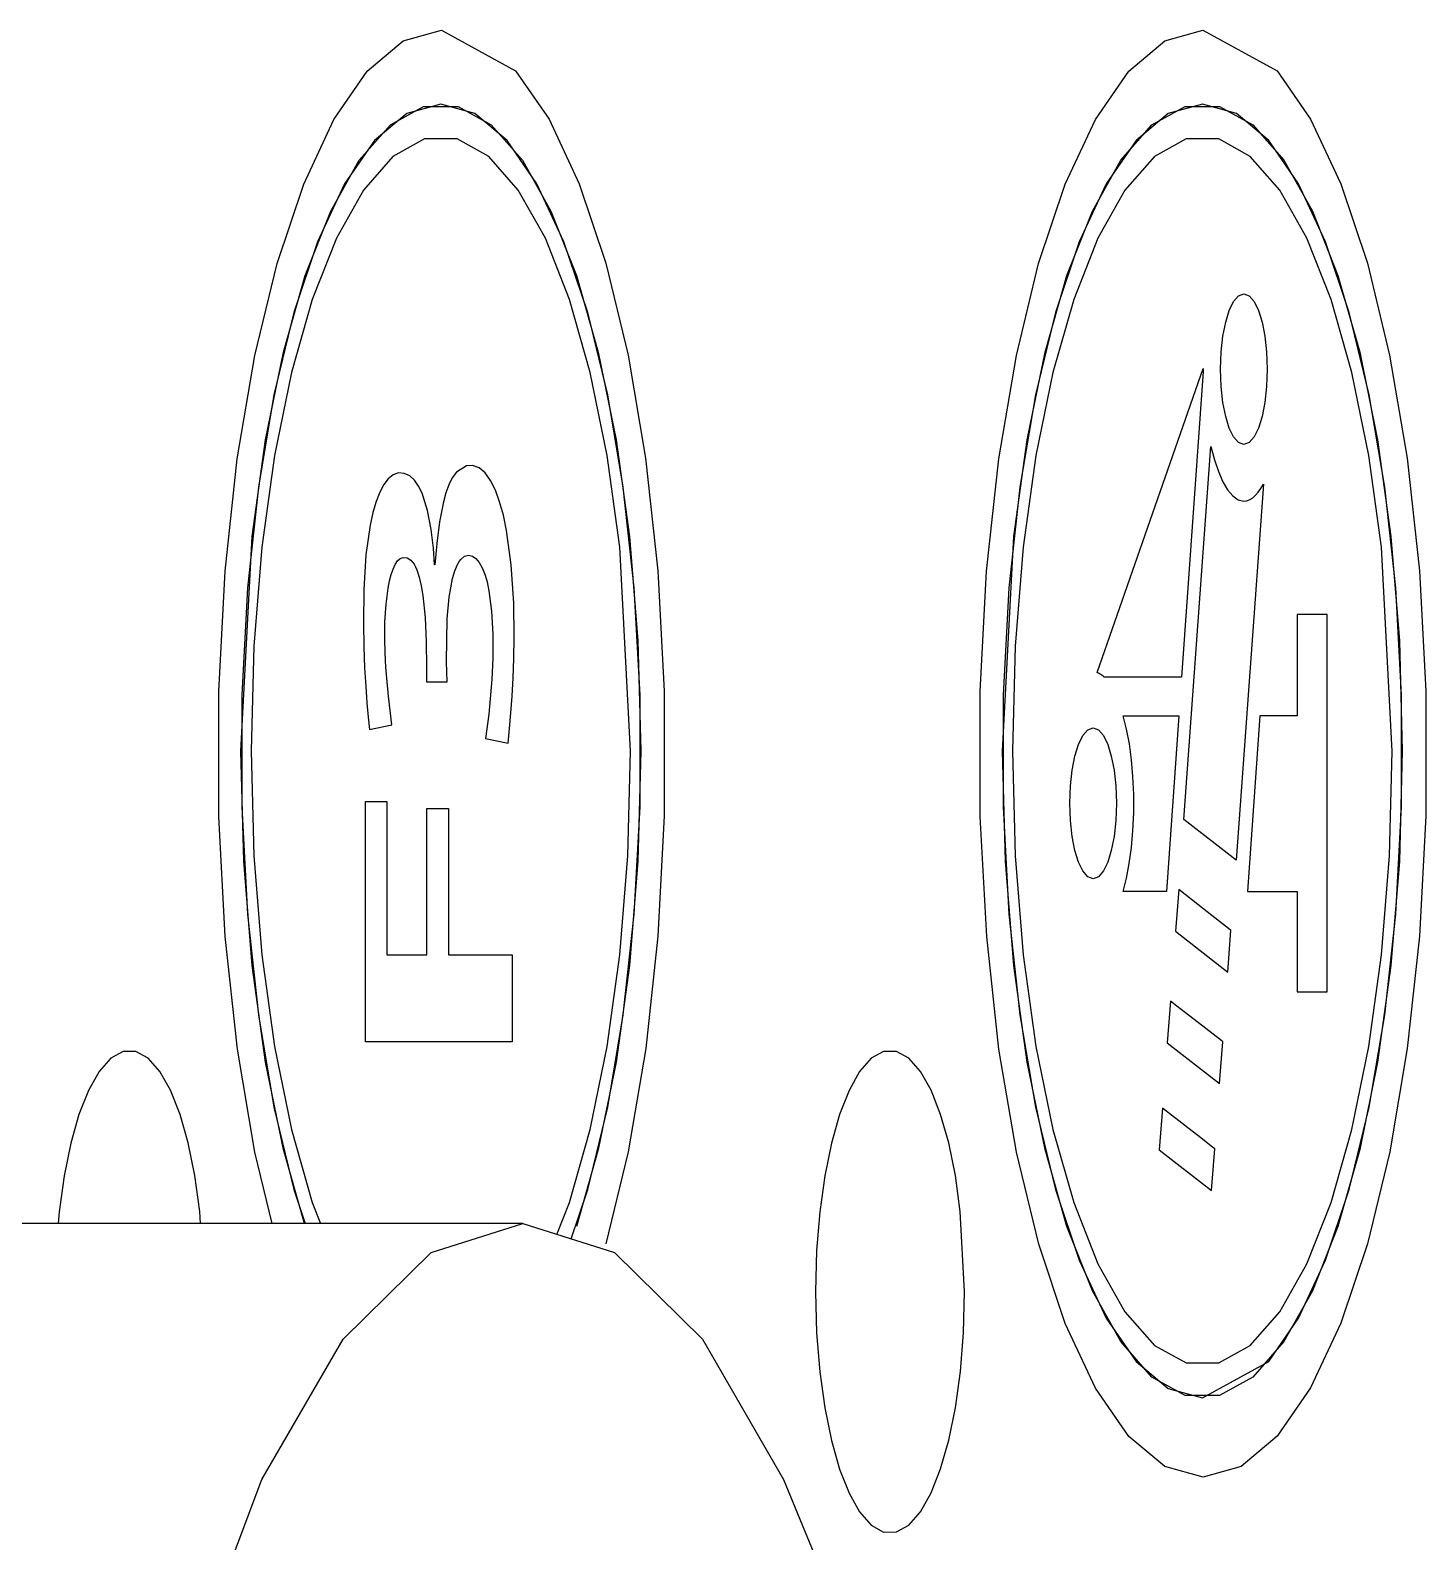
# Model space of a CAD drawing. Header units: millimetres. Extents: x 1084702 to 1166801, y 36632 to 124519.
# Drawn here: x 1098077.57 to 1098092.04, y 59166.46 to 59182.13 of the extents above; entities that cross this region are included whole.
import ezdxf

# ---------------------------------------------------------------- set-up
doc = ezdxf.new("R2010")
doc.units = ezdxf.units.MM
doc.header["$LTSCALE"] = 250
doc.linetypes.add('CENTER', pattern=[3, 2.5, -0.25, 0, -0.25])
doc.layers.get('0').update_dxf_attribs({"color": 255})

# ---------------------------------------------------------------- blocks, each defined once
blk = doc.blocks.new('PK65002M m platform_top')
at = {"linetype": 'Continuous'}
for p, q in [((-9936.073, 2205.126), (-9936.202, 2205.055)), ((-9935.94, 2205.127), (-9936.073, 2205.126)), ((-9935.812, 2205.056), (-9935.94, 2205.127)), ((-9936.202, 2205.055), (-9936.322, 2204.918)), ((-9935.691, 2204.919), (-9935.812, 2205.056)), ((-9936.322, 2204.918), (-9936.432, 2204.722)), ((-9935.581, 2204.723), (-9935.691, 2204.919)), ((-9936.432, 2204.722), (-9936.53, 2204.473)), ((-9935.483, 2204.474), (-9935.581, 2204.723)), ((-9939.647, 2204.448), (-9939.252, 2204.557)), ((-9939.252, 2204.557), (-9938.857, 2204.449)), ((-9940.021, 2204.134), (-9939.647, 2204.448)), ((-9938.857, 2204.449), (-9938.483, 2204.136)), ((-9936.53, 2204.473), (-9936.615, 2204.176)), ((-9935.398, 2204.177), (-9935.483, 2204.474)), ((-9936.615, 2204.176), (-9936.684, 2203.838)), ((-9935.329, 2203.839), (-9935.398, 2204.177)), ((-9940.367, 2203.632), (-9940.021, 2204.134)), ((-9938.483, 2204.136), (-9938.137, 2203.635)), ((-9939.245, 2203.735), (-9939.932, 2203.358)), ((-9939.768, 2203.52), (-9939.423, 2203.711)), ((-9939.423, 2203.711), (-9939.066, 2203.711)), ((-9938.891, 2203.638), (-9939.245, 2203.735)), ((-9939.066, 2203.711), (-9938.722, 2203.52)), ((-9936.684, 2203.838), (-9936.736, 2203.464)), ((-9935.277, 2203.465), (-9935.329, 2203.839)), ((-9940.681, 2202.962), (-9940.367, 2203.632)), ((-9938.557, 2203.358), (-9938.891, 2203.638)), ((-9938.137, 2203.635), (-9937.823, 2202.965)), ((-9940.09, 2203.153), (-9939.768, 2203.52)), ((-9938.722, 2203.52), (-9938.399, 2203.153)), ((-9936.736, 2203.464), (-9936.768, 2203.061)), ((-9935.245, 2203.062), (-9935.277, 2203.465)), ((-9939.932, 2203.358), (-9940.242, 2202.91)), ((-9939.414, 2203.374), (-9939.741, 2203.193)), ((-9939.075, 2203.374), (-9939.414, 2203.374)), ((-9938.748, 2203.193), (-9939.075, 2203.374)), ((-9938.248, 2202.91), (-9938.557, 2203.358)), ((-9940.386, 2202.628), (-9940.09, 2203.153)), ((-9939.741, 2203.193), (-9940.048, 2202.845)), ((-9938.442, 2202.845), (-9938.748, 2203.193)), ((-9938.399, 2203.153), (-9938.104, 2202.628)), ((-9940.956, 2202.14), (-9940.681, 2202.962)), ((-9937.823, 2202.965), (-9937.548, 2202.144)), ((-9936.768, 2203.061), (-9936.779, 2202.635)), ((-9935.234, 2202.636), (-9935.245, 2203.062)), ((-9940.242, 2202.91), (-9940.522, 2202.31)), ((-9940.048, 2202.845), (-9940.328, 2202.346)), ((-9938.161, 2202.346), (-9938.442, 2202.845)), ((-9937.968, 2202.31), (-9938.248, 2202.91)), ((-9940.649, 2201.959), (-9940.386, 2202.628)), ((-9938.104, 2202.628), (-9937.84, 2201.959)), ((-9936.779, 2202.635), (-9936.735, 2201.805)), ((-9935.245, 2202.21), (-9935.234, 2202.636)), ((-9940.522, 2202.31), (-9940.768, 2201.576)), ((-9940.328, 2202.346), (-9940.579, 2201.711)), ((-9937.911, 2201.711), (-9938.161, 2202.346)), ((-9937.722, 2201.576), (-9937.968, 2202.31)), ((-9941.187, 2201.186), (-9940.956, 2202.14)), ((-9937.548, 2202.144), (-9937.317, 2201.19)), ((-9935.277, 2201.807), (-9935.245, 2202.21)), ((-9933.291, 2201.186), (-9933.06, 2202.14)), ((-9932.701, 2202.089), (-9932.872, 2201.576)), ((-9932.553, 2202.042), (-9932.683, 2201.711)), ((-9940.876, 2201.163), (-9940.649, 2201.959)), ((-9937.84, 2201.959), (-9937.613, 2201.163)), ((-9932.981, 2201.163), (-9932.754, 2201.959)), ((-9932.198, 2201.928), (-9917.932, 2201.928)), ((-9930.015, 2201.711), (-9930.101, 2201.928)), ((-9929.826, 2201.576), (-9929.944, 2201.928)), ((-9929.936, 2201.928), (-9929.717, 2201.163)), ((-9929.601, 2201.928), (-9929.422, 2201.19)), ((-9928.856, 2201.928), (-9928.85, 2201.805)), ((-9927.392, 2201.807), (-9927.382, 2201.928)), ((-9940.579, 2201.711), (-9940.794, 2200.955)), ((-9937.695, 2200.955), (-9937.911, 2201.711)), ((-9936.735, 2201.805), (-9936.684, 2201.432)), ((-9935.329, 2201.433), (-9935.277, 2201.807)), ((-9932.683, 2201.711), (-9932.899, 2200.955)), ((-9929.8, 2200.955), (-9930.015, 2201.711)), ((-9928.85, 2201.805), (-9928.798, 2201.432)), ((-9927.443, 2201.433), (-9927.392, 2201.807)), ((-9940.768, 2201.576), (-9940.974, 2200.722)), ((-9939.34, 2201.588), (-9939.373, 2201.155)), ((-9938.798, 2201.166), (-9939.34, 2201.588)), ((-9937.515, 2200.722), (-9937.722, 2201.576)), ((-9932.872, 2201.576), (-9933.079, 2200.722)), ((-9929.619, 2200.722), (-9929.826, 2201.576)), ((-9936.684, 2201.432), (-9936.615, 2201.094)), ((-9935.398, 2201.095), (-9935.329, 2201.433)), ((-9928.798, 2201.432), (-9928.729, 2201.094)), ((-9927.513, 2201.095), (-9927.443, 2201.433)), ((-9941.368, 2200.116), (-9941.187, 2201.186)), ((-9941.061, 2200.256), (-9940.876, 2201.163)), ((-9939.373, 2201.155), (-9939.348, 2201.136)), ((-9939.348, 2201.136), (-9939.196, 2201.018)), ((-9938.83, 2200.733), (-9938.798, 2201.166)), ((-9937.613, 2201.163), (-9937.428, 2200.256)), ((-9937.317, 2201.19), (-9937.135, 2200.12)), ((-9936.615, 2201.094), (-9936.53, 2200.797)), ((-9935.483, 2200.798), (-9935.398, 2201.095)), ((-9933.473, 2200.116), (-9933.291, 2201.186)), ((-9933.166, 2200.256), (-9932.981, 2201.163)), ((-9929.717, 2201.163), (-9929.532, 2200.256)), ((-9929.422, 2201.19), (-9929.24, 2200.12)), ((-9928.729, 2201.094), (-9928.645, 2200.797)), ((-9927.597, 2200.798), (-9927.513, 2201.095)), ((-9940.794, 2200.955), (-9940.97, 2200.094)), ((-9939.196, 2201.018), (-9939.094, 2200.938)), ((-9939.094, 2200.938), (-9938.83, 2200.733)), ((-9937.519, 2200.094), (-9937.695, 2200.955)), ((-9932.899, 2200.955), (-9933.075, 2200.094)), ((-9929.624, 2200.094), (-9929.8, 2200.955)), ((-9936.53, 2200.797), (-9936.432, 2200.548)), ((-9935.581, 2200.549), (-9935.483, 2200.798)), ((-9928.645, 2200.797), (-9928.546, 2200.548)), ((-9927.695, 2200.549), (-9927.597, 2200.798)), ((-9940.974, 2200.722), (-9941.137, 2199.766)), ((-9937.352, 2199.766), (-9937.515, 2200.722)), ((-9933.079, 2200.722), (-9933.241, 2199.766)), ((-9929.457, 2199.766), (-9929.619, 2200.722)), ((-9939.423, 2200.476), (-9939.455, 2200.045)), ((-9938.881, 2200.055), (-9939.423, 2200.476)), ((-9936.432, 2200.548), (-9936.322, 2200.352)), ((-9935.691, 2200.352), (-9935.581, 2200.549)), ((-9928.546, 2200.548), (-9928.436, 2200.352)), ((-9927.806, 2200.352), (-9927.695, 2200.549)), ((-9936.322, 2200.352), (-9936.201, 2200.215)), ((-9935.811, 2200.216), (-9935.691, 2200.352)), ((-9928.436, 2200.352), (-9928.316, 2200.215)), ((-9927.926, 2200.216), (-9927.806, 2200.352)), ((-9941.495, 2198.949), (-9941.368, 2200.116)), ((-9941.2, 2199.254), (-9941.061, 2200.256)), ((-9937.428, 2200.256), (-9937.289, 2199.255)), ((-9937.135, 2200.12), (-9937.009, 2198.953)), ((-9936.201, 2200.215), (-9936.073, 2200.144)), ((-9936.073, 2200.144), (-9935.94, 2200.144)), ((-9935.94, 2200.144), (-9935.811, 2200.216)), ((-9933.599, 2198.949), (-9933.473, 2200.116)), ((-9933.304, 2199.254), (-9933.166, 2200.256)), ((-9929.532, 2200.256), (-9929.394, 2199.255)), ((-9929.24, 2200.12), (-9929.113, 2198.953)), ((-9928.316, 2200.215), (-9928.187, 2200.144)), ((-9928.187, 2200.144), (-9928.054, 2200.144)), ((-9928.054, 2200.144), (-9927.926, 2200.216)), ((-9940.97, 2200.094), (-9941.101, 2199.143)), ((-9939.455, 2200.045), (-9939.431, 2200.026)), ((-9939.431, 2200.026), (-9939.279, 2199.908)), ((-9938.913, 2199.622), (-9938.881, 2200.055)), ((-9937.388, 2199.142), (-9937.519, 2200.094)), ((-9933.075, 2200.094), (-9933.206, 2199.143)), ((-9932.09, 2200.046), (-9930.567, 2200.046)), ((-9932.09, 2199.143), (-9932.09, 2200.046)), ((-9930.567, 2200.046), (-9930.567, 2197.555)), ((-9929.492, 2199.142), (-9929.624, 2200.094)), ((-9939.279, 2199.908), (-9938.981, 2199.675)), ((-9941.137, 2199.766), (-9941.25, 2198.723)), ((-9938.981, 2199.675), (-9938.913, 2199.622)), ((-9937.239, 2198.723), (-9937.352, 2199.766)), ((-9933.241, 2199.766), (-9933.355, 2198.723)), ((-9929.344, 2198.723), (-9929.457, 2199.766)), ((-9940.229, 2199.528), (-9940.537, 2199.528)), ((-9940.537, 2199.528), (-9940.537, 2195.616)), ((-9940.229, 2198.486), (-9940.229, 2199.528)), ((-9939.509, 2199.322), (-9939.541, 2198.89)), ((-9938.967, 2198.899), (-9939.509, 2199.322)), ((-9941.287, 2198.174), (-9941.2, 2199.254)), ((-9937.289, 2199.255), (-9937.203, 2198.174)), ((-9933.391, 2198.174), (-9933.304, 2199.254)), ((-9929.394, 2199.255), (-9929.307, 2198.174)), ((-9941.101, 2199.143), (-9941.184, 2198.117)), ((-9937.305, 2198.116), (-9937.388, 2199.142)), ((-9933.206, 2199.143), (-9933.288, 2198.117)), ((-9931.427, 2199.143), (-9932.09, 2199.143)), ((-9931.427, 2197.626), (-9931.427, 2199.143)), ((-9930.79, 2199.143), (-9931.204, 2199.143)), ((-9931.204, 2199.143), (-9931.204, 2197.626)), ((-9930.79, 2197.555), (-9930.79, 2199.143)), ((-9929.41, 2198.116), (-9929.492, 2199.142)), ((-9941.561, 2197.703), (-9941.495, 2198.949)), ((-9939.541, 2198.89), (-9939.517, 2198.871)), ((-9939.517, 2198.871), (-9939.454, 2198.822)), ((-9938.999, 2198.467), (-9938.967, 2198.899)), ((-9937.009, 2198.953), (-9936.942, 2197.708)), ((-9933.665, 2197.703), (-9933.599, 2198.949)), ((-9929.113, 2198.953), (-9929.047, 2197.708)), ((-9941.25, 2198.723), (-9941.309, 2197.609)), ((-9939.454, 2198.822), (-9939.262, 2198.673)), ((-9937.18, 2197.609), (-9937.239, 2198.723)), ((-9933.355, 2198.723), (-9933.414, 2197.609)), ((-9929.285, 2197.609), (-9929.344, 2198.723)), ((-9939.262, 2198.673), (-9938.999, 2198.467)), ((-9939.711, 2198.486), (-9940.229, 2198.486)), ((-9939.841, 2196.665), (-9939.711, 2198.486)), ((-9939, 2196.665), (-9938.871, 2198.487)), ((-9938.871, 2198.487), (-9938.423, 2198.487)), ((-9938.423, 2198.487), (-9938.458, 2198.348)), ((-9938.458, 2198.348), (-9938.486, 2198.195)), ((-9938.263, 2198.182), (-9938.218, 2198.274)), ((-9938.218, 2198.274), (-9938.167, 2198.333)), ((-9938.167, 2198.333), (-9938.111, 2198.354)), ((-9938.111, 2198.354), (-9938.056, 2198.333)), ((-9938.056, 2198.333), (-9938.005, 2198.274)), ((-9938.005, 2198.274), (-9937.96, 2198.182)), ((-9941.317, 2197.03), (-9941.287, 2198.174)), ((-9941.184, 2198.117), (-9941.212, 2197.031)), ((-9939.878, 2194.264), (-9939.595, 2198.162)), ((-9939.595, 2198.162), (-9939.053, 2197.739)), ((-9938.486, 2198.195), (-9938.509, 2198.03)), ((-9938.3, 2198.061), (-9938.263, 2198.182)), ((-9937.96, 2198.182), (-9937.923, 2198.061)), ((-9937.277, 2197.03), (-9937.305, 2198.116)), ((-9937.203, 2198.174), (-9937.173, 2197.031)), ((-9933.421, 2197.03), (-9933.391, 2198.174)), ((-9933.288, 2198.117), (-9933.317, 2197.031)), ((-9929.382, 2197.03), (-9929.41, 2198.116)), ((-9929.307, 2198.174), (-9929.277, 2197.031)), ((-9938.509, 2198.03), (-9938.525, 2197.854)), ((-9938.347, 2197.751), (-9938.329, 2197.916)), ((-9938.329, 2197.916), (-9938.3, 2198.061)), ((-9937.923, 2198.061), (-9937.894, 2197.916)), ((-9937.894, 2197.916), (-9937.876, 2197.751)), ((-9938.525, 2197.854), (-9938.533, 2197.67)), ((-9938.353, 2197.572), (-9938.347, 2197.751)), ((-9937.876, 2197.751), (-9937.87, 2197.572)), ((-9941.561, 2196.409), (-9941.561, 2197.703)), ((-9941.309, 2197.609), (-9941.309, 2196.452)), ((-9939.053, 2197.739), (-9939.334, 2193.872)), ((-9938.533, 2197.67), (-9938.533, 2197.48)), ((-9937.18, 2196.452), (-9937.18, 2197.609)), ((-9936.942, 2197.708), (-9936.942, 2196.413)), ((-9933.665, 2196.409), (-9933.665, 2197.703)), ((-9933.414, 2197.609), (-9933.414, 2196.452)), ((-9931.204, 2197.626), (-9931.427, 2197.626)), ((-9929.285, 2196.452), (-9929.285, 2197.609)), ((-9929.047, 2197.708), (-9929.047, 2196.413)), ((-9938.533, 2197.48), (-9938.525, 2197.296)), ((-9938.347, 2197.393), (-9938.353, 2197.572)), ((-9937.87, 2197.572), (-9937.876, 2197.393)), ((-9930.567, 2197.555), (-9930.79, 2197.555)), ((-9938.525, 2197.296), (-9938.51, 2197.121)), ((-9938.329, 2197.228), (-9938.347, 2197.393)), ((-9937.876, 2197.393), (-9937.894, 2197.228)), ((-9938.3, 2197.083), (-9938.329, 2197.228)), ((-9937.894, 2197.228), (-9937.923, 2197.083)), ((-9941.287, 2195.887), (-9941.317, 2197.03)), ((-9941.212, 2197.031), (-9941.101, 2194.918)), ((-9938.51, 2197.121), (-9938.488, 2196.956)), ((-9938.263, 2196.962), (-9938.3, 2197.083)), ((-9937.923, 2197.083), (-9937.96, 2196.962)), ((-9937.305, 2195.944), (-9937.277, 2197.03)), ((-9937.173, 2197.031), (-9937.289, 2194.806)), ((-9933.391, 2195.887), (-9933.421, 2197.03)), ((-9933.317, 2197.031), (-9933.206, 2194.918)), ((-9929.41, 2195.944), (-9929.382, 2197.03)), ((-9929.277, 2197.031), (-9929.394, 2194.806)), ((-9938.488, 2196.956), (-9938.459, 2196.804)), ((-9938.218, 2196.87), (-9938.263, 2196.962)), ((-9938.167, 2196.811), (-9938.218, 2196.87)), ((-9938.111, 2196.79), (-9938.167, 2196.811)), ((-9938.056, 2196.811), (-9938.111, 2196.79)), ((-9938.005, 2196.87), (-9938.056, 2196.811)), ((-9937.96, 2196.962), (-9938.005, 2196.87)), ((-9932.046, 2196.949), (-9932.061, 2196.797)), ((-9931.813, 2196.899), (-9932.046, 2196.949)), ((-9931.846, 2196.648), (-9931.813, 2196.899)), ((-9940.229, 2196.665), (-9939.841, 2196.665)), ((-9940.229, 2195.616), (-9940.229, 2196.665)), ((-9938.425, 2196.665), (-9939, 2196.665)), ((-9938.459, 2196.804), (-9938.425, 2196.665)), ((-9932.061, 2196.797), (-9932.076, 2196.634)), ((-9930.609, 2196.808), (-9930.842, 2196.758)), ((-9930.842, 2196.758), (-9930.823, 2196.612)), ((-9930.597, 2196.68), (-9930.609, 2196.808)), ((-9930.583, 2196.532), (-9930.597, 2196.68)), ((-9932.076, 2196.634), (-9932.089, 2196.46)), ((-9931.878, 2196.29), (-9931.846, 2196.648)), ((-9930.823, 2196.612), (-9930.805, 2196.463)), ((-9930.57, 2196.362), (-9930.583, 2196.532)), ((-9941.495, 2195.163), (-9941.561, 2196.409)), ((-9941.309, 2196.452), (-9941.25, 2195.338)), ((-9937.239, 2195.338), (-9937.18, 2196.452)), ((-9936.942, 2196.413), (-9937.008, 2195.167)), ((-9933.599, 2195.163), (-9933.665, 2196.409)), ((-9933.414, 2196.452), (-9933.355, 2195.338)), ((-9932.089, 2196.46), (-9932.1, 2196.272)), ((-9930.805, 2196.463), (-9930.791, 2196.312)), ((-9930.559, 2196.169), (-9930.57, 2196.362)), ((-9929.344, 2195.338), (-9929.285, 2196.452)), ((-9929.047, 2196.413), (-9929.113, 2195.167)), ((-9939.254, 2193.096), (-9939.029, 2196.265)), ((-9938.154, 2196.218), (-9939.253, 2193.065)), ((-9939.029, 2196.265), (-9938.228, 2196.265)), ((-9938.228, 2196.265), (-9938.217, 2196.256)), ((-9938.217, 2196.256), (-9938.207, 2196.247)), ((-9938.207, 2196.247), (-9938.197, 2196.24)), ((-9938.197, 2196.24), (-9938.186, 2196.233)), ((-9938.186, 2196.233), (-9938.176, 2196.227)), ((-9938.176, 2196.227), (-9938.165, 2196.222)), ((-9938.165, 2196.222), (-9938.154, 2196.218)), ((-9932.1, 2196.272), (-9932.107, 2196.07)), ((-9931.887, 2196.068), (-9931.878, 2196.29)), ((-9931.202, 2196.314), (-9931.414, 2196.314)), ((-9931.414, 2196.314), (-9931.408, 2196.107)), ((-9931.202, 2196.165), (-9931.202, 2196.314)), ((-9930.791, 2196.312), (-9930.78, 2196.161)), ((-9932.107, 2196.07), (-9932.111, 2195.853)), ((-9931.888, 2195.819), (-9931.887, 2196.068)), ((-9931.408, 2196.107), (-9931.415, 2195.661)), ((-9931.198, 2195.899), (-9931.202, 2196.165)), ((-9930.78, 2196.161), (-9930.772, 2196.012)), ((-9930.55, 2195.951), (-9930.559, 2196.169)), ((-9941.2, 2194.806), (-9941.287, 2195.887)), ((-9937.388, 2194.918), (-9937.305, 2195.944)), ((-9933.304, 2194.806), (-9933.391, 2195.887)), ((-9931.186, 2195.645), (-9931.198, 2195.899)), ((-9930.772, 2196.012), (-9930.768, 2195.867)), ((-9930.546, 2195.709), (-9930.55, 2195.951)), ((-9929.492, 2194.918), (-9929.41, 2195.944)), ((-9932.111, 2195.853), (-9932.106, 2195.498)), ((-9931.876, 2195.579), (-9931.888, 2195.819)), ((-9930.768, 2195.867), (-9930.77, 2195.692)), ((-9940.537, 2195.616), (-9940.229, 2195.616)), ((-9931.848, 2195.369), (-9931.876, 2195.579)), ((-9931.415, 2195.661), (-9931.435, 2195.437)), ((-9931.163, 2195.417), (-9931.186, 2195.645)), ((-9930.77, 2195.692), (-9930.781, 2195.508)), ((-9930.55, 2195.357), (-9930.546, 2195.709)), ((-9932.106, 2195.498), (-9932.08, 2195.101)), ((-9931.435, 2195.437), (-9931.47, 2195.242)), ((-9931.146, 2195.317), (-9931.163, 2195.417)), ((-9930.781, 2195.508), (-9930.803, 2195.341)), ((-9941.25, 2195.338), (-9941.137, 2194.294)), ((-9937.352, 2194.294), (-9937.239, 2195.338)), ((-9933.355, 2195.338), (-9933.241, 2194.294)), ((-9931.828, 2195.278), (-9931.848, 2195.369)), ((-9931.804, 2195.198), (-9931.828, 2195.278)), ((-9931.125, 2195.228), (-9931.146, 2195.317)), ((-9930.817, 2195.267), (-9930.834, 2195.201)), ((-9930.803, 2195.341), (-9930.817, 2195.267)), ((-9930.573, 2194.997), (-9930.55, 2195.357)), ((-9929.457, 2194.294), (-9929.344, 2195.338)), ((-9941.368, 2193.996), (-9941.495, 2195.163)), ((-9937.008, 2195.167), (-9937.135, 2194)), ((-9933.472, 2193.996), (-9933.599, 2195.163)), ((-9932.08, 2195.101), (-9932.031, 2194.745)), ((-9931.777, 2195.13), (-9931.804, 2195.198)), ((-9931.747, 2195.075), (-9931.777, 2195.13)), ((-9931.522, 2195.095), (-9931.538, 2195.067)), ((-9931.494, 2195.161), (-9931.522, 2195.095)), ((-9931.47, 2195.242), (-9931.494, 2195.161)), ((-9931.308, 2194.879), (-9931.287, 2195.1)), ((-9931.287, 2195.1), (-9931.283, 2195.1)), ((-9931.283, 2195.1), (-9931.272, 2194.929)), ((-9931.101, 2195.153), (-9931.125, 2195.228)), ((-9931.087, 2195.121), (-9931.101, 2195.153)), ((-9931.072, 2195.094), (-9931.087, 2195.121)), ((-9931.038, 2195.051), (-9931.072, 2195.094)), ((-9930.876, 2195.096), (-9930.901, 2195.059)), ((-9930.854, 2195.144), (-9930.876, 2195.096)), ((-9930.834, 2195.201), (-9930.854, 2195.144)), ((-9929.113, 2195.167), (-9929.239, 2194)), ((-9931.713, 2195.035), (-9931.747, 2195.075)), ((-9931.676, 2195.01), (-9931.713, 2195.035)), ((-9931.636, 2195.001), (-9931.676, 2195.01)), ((-9931.593, 2195.012), (-9931.636, 2195.001)), ((-9931.555, 2195.044), (-9931.593, 2195.012)), ((-9931.538, 2195.067), (-9931.555, 2195.044)), ((-9931, 2195.027), (-9931.038, 2195.051)), ((-9930.96, 2195.023), (-9931, 2195.027)), ((-9930.929, 2195.035), (-9930.96, 2195.023)), ((-9930.901, 2195.059), (-9930.929, 2195.035)), ((-9930.616, 2194.69), (-9930.573, 2194.997)), ((-9941.061, 2193.804), (-9941.2, 2194.806)), ((-9941.101, 2194.918), (-9940.97, 2193.967)), ((-9937.519, 2193.967), (-9937.388, 2194.918)), ((-9937.289, 2194.806), (-9937.428, 2193.804)), ((-9933.166, 2193.804), (-9933.304, 2194.806)), ((-9933.206, 2194.918), (-9933.075, 2193.967)), ((-9931.336, 2194.656), (-9931.308, 2194.879)), ((-9931.272, 2194.929), (-9931.249, 2194.734)), ((-9929.624, 2193.967), (-9929.492, 2194.918)), ((-9929.394, 2194.806), (-9929.532, 2193.804)), ((-9932.031, 2194.745), (-9931.998, 2194.587)), ((-9931.376, 2194.448), (-9931.336, 2194.656)), ((-9931.249, 2194.734), (-9931.211, 2194.536)), ((-9930.644, 2194.559), (-9930.616, 2194.69)), ((-9931.998, 2194.587), (-9931.959, 2194.447)), ((-9931.211, 2194.536), (-9931.154, 2194.358)), ((-9930.677, 2194.444), (-9930.644, 2194.559)), ((-9939.852, 2194.308), (-9939.878, 2194.264)), ((-9939.824, 2194.346), (-9939.852, 2194.308)), ((-9939.796, 2194.378), (-9939.824, 2194.346)), ((-9939.767, 2194.404), (-9939.796, 2194.378)), ((-9939.737, 2194.423), (-9939.767, 2194.404)), ((-9939.706, 2194.435), (-9939.737, 2194.423)), ((-9939.675, 2194.439), (-9939.706, 2194.435)), ((-9939.616, 2194.425), (-9939.675, 2194.439)), ((-9939.559, 2194.386), (-9939.616, 2194.425)), ((-9939.506, 2194.323), (-9939.559, 2194.386)), ((-9939.456, 2194.238), (-9939.506, 2194.323)), ((-9931.959, 2194.447), (-9931.915, 2194.325)), ((-9931.915, 2194.325), (-9931.865, 2194.225)), ((-9931.432, 2194.27), (-9931.402, 2194.354)), ((-9931.402, 2194.354), (-9931.376, 2194.448)), ((-9931.154, 2194.358), (-9931.117, 2194.284)), ((-9930.757, 2194.267), (-9930.715, 2194.346)), ((-9930.715, 2194.346), (-9930.677, 2194.444)), ((-9941.137, 2194.294), (-9940.974, 2193.338)), ((-9939.411, 2194.134), (-9939.456, 2194.238)), ((-9937.515, 2193.338), (-9937.352, 2194.294)), ((-9933.241, 2194.294), (-9933.079, 2193.338)), ((-9931.865, 2194.225), (-9931.809, 2194.148)), ((-9931.809, 2194.148), (-9931.747, 2194.096)), ((-9931.51, 2194.14), (-9931.468, 2194.198)), ((-9931.468, 2194.198), (-9931.432, 2194.27)), ((-9931.117, 2194.284), (-9931.075, 2194.223)), ((-9931.075, 2194.223), (-9931.026, 2194.178)), ((-9931.026, 2194.178), (-9930.97, 2194.152)), ((-9930.97, 2194.152), (-9930.91, 2194.148)), ((-9930.91, 2194.148), (-9930.855, 2194.167)), ((-9930.855, 2194.167), (-9930.804, 2194.207)), ((-9930.804, 2194.207), (-9930.757, 2194.267)), ((-9929.619, 2193.338), (-9929.457, 2194.294)), ((-9941.186, 2192.926), (-9941.368, 2193.996)), ((-9939.37, 2194.011), (-9939.411, 2194.134)), ((-9939.334, 2193.872), (-9939.37, 2194.011)), ((-9937.135, 2194), (-9937.316, 2192.93)), ((-9933.291, 2192.926), (-9933.472, 2193.996)), ((-9931.747, 2194.096), (-9931.679, 2194.071)), ((-9931.679, 2194.071), (-9931.614, 2194.074)), ((-9931.614, 2194.074), (-9931.51, 2194.14)), ((-9929.239, 2194), (-9929.421, 2192.93)), ((-9940.97, 2193.967), (-9940.794, 2193.105)), ((-9939.782, 2193.774), (-9939.731, 2193.833)), ((-9939.731, 2193.833), (-9939.675, 2193.854)), ((-9939.675, 2193.854), (-9939.62, 2193.833)), ((-9939.62, 2193.833), (-9939.569, 2193.774)), ((-9937.695, 2193.105), (-9937.519, 2193.967)), ((-9933.075, 2193.967), (-9932.899, 2193.105)), ((-9929.8, 2193.105), (-9929.624, 2193.967)), ((-9940.876, 2192.897), (-9941.061, 2193.804)), ((-9939.864, 2193.561), (-9939.826, 2193.682)), ((-9939.826, 2193.682), (-9939.782, 2193.774)), ((-9939.569, 2193.774), (-9939.524, 2193.682)), ((-9939.524, 2193.682), (-9939.487, 2193.561)), ((-9937.428, 2193.804), (-9937.613, 2192.897)), ((-9932.981, 2192.897), (-9933.166, 2193.804)), ((-9929.532, 2193.804), (-9929.717, 2192.897)), ((-9939.892, 2193.416), (-9939.864, 2193.561)), ((-9939.487, 2193.561), (-9939.458, 2193.416)), ((-9939.911, 2193.251), (-9939.892, 2193.416)), ((-9939.458, 2193.416), (-9939.44, 2193.251)), ((-9940.974, 2193.338), (-9940.768, 2192.484)), ((-9939.917, 2193.072), (-9939.911, 2193.251)), ((-9939.44, 2193.251), (-9939.434, 2193.072)), ((-9937.722, 2192.484), (-9937.515, 2193.338)), ((-9933.079, 2193.338), (-9932.872, 2192.484)), ((-9929.826, 2192.484), (-9929.619, 2193.338)), ((-9940.794, 2193.105), (-9940.579, 2192.349)), ((-9939.911, 2192.892), (-9939.917, 2193.072)), ((-9939.434, 2193.072), (-9939.44, 2192.892)), ((-9939.253, 2193.089), (-9939.254, 2193.096)), ((-9939.253, 2193.083), (-9939.253, 2193.089)), ((-9939.253, 2193.077), (-9939.253, 2193.083)), ((-9939.253, 2193.067), (-9939.253, 2193.077)), ((-9939.253, 2193.065), (-9939.253, 2193.067)), ((-9937.911, 2192.349), (-9937.695, 2193.105)), ((-9932.899, 2193.105), (-9932.683, 2192.349)), ((-9930.015, 2192.349), (-9929.8, 2193.105)), ((-9940.955, 2191.972), (-9941.186, 2192.926)), ((-9940.649, 2192.101), (-9940.876, 2192.897)), ((-9937.613, 2192.897), (-9937.84, 2192.101)), ((-9937.316, 2192.93), (-9937.547, 2191.975)), ((-9933.059, 2191.972), (-9933.291, 2192.926)), ((-9932.754, 2192.101), (-9932.981, 2192.897)), ((-9929.717, 2192.897), (-9929.944, 2192.101)), ((-9929.421, 2192.93), (-9929.652, 2191.975)), ((-9939.892, 2192.728), (-9939.911, 2192.892)), ((-9939.44, 2192.892), (-9939.458, 2192.728)), ((-9939.864, 2192.583), (-9939.892, 2192.728)), ((-9939.826, 2192.462), (-9939.864, 2192.583)), ((-9939.487, 2192.583), (-9939.524, 2192.462)), ((-9939.458, 2192.728), (-9939.487, 2192.583)), ((-9940.768, 2192.484), (-9940.522, 2191.75)), ((-9939.782, 2192.369), (-9939.826, 2192.462)), ((-9939.524, 2192.462), (-9939.569, 2192.369)), ((-9937.967, 2191.75), (-9937.722, 2192.484)), ((-9932.872, 2192.484), (-9932.626, 2191.75)), ((-9930.072, 2191.75), (-9929.826, 2192.484)), ((-9940.579, 2192.349), (-9940.328, 2191.714)), ((-9939.731, 2192.311), (-9939.782, 2192.369)), ((-9939.675, 2192.29), (-9939.731, 2192.311)), ((-9939.62, 2192.311), (-9939.675, 2192.29)), ((-9939.569, 2192.369), (-9939.62, 2192.311)), ((-9938.161, 2191.714), (-9937.911, 2192.349)), ((-9932.683, 2192.349), (-9932.433, 2191.714)), ((-9930.266, 2191.714), (-9930.015, 2192.349)), ((-9940.68, 2191.15), (-9940.955, 2191.972)), ((-9940.386, 2191.432), (-9940.649, 2192.101)), ((-9937.84, 2192.101), (-9938.104, 2191.432)), ((-9937.547, 2191.975), (-9937.822, 2191.153)), ((-9932.784, 2191.15), (-9933.059, 2191.972)), ((-9932.49, 2191.432), (-9932.754, 2192.101)), ((-9929.944, 2192.101), (-9930.208, 2191.432)), ((-9929.652, 2191.975), (-9929.927, 2191.153)), ((-9940.522, 2191.75), (-9940.241, 2191.15)), ((-9940.328, 2191.714), (-9940.048, 2191.215)), ((-9938.442, 2191.215), (-9938.161, 2191.714)), ((-9938.248, 2191.15), (-9937.967, 2191.75)), ((-9932.626, 2191.75), (-9932.346, 2191.15)), ((-9932.433, 2191.714), (-9932.152, 2191.215)), ((-9930.546, 2191.215), (-9930.266, 2191.714)), ((-9930.352, 2191.15), (-9930.072, 2191.75)), ((-9940.09, 2190.906), (-9940.386, 2191.432)), ((-9938.104, 2191.432), (-9938.399, 2190.906)), ((-9932.195, 2190.906), (-9932.49, 2191.432)), ((-9930.208, 2191.432), (-9930.504, 2190.906)), ((-9940.048, 2191.215), (-9939.741, 2190.867)), ((-9938.748, 2190.867), (-9938.442, 2191.215)), ((-9932.152, 2191.215), (-9931.846, 2190.867)), ((-9930.853, 2190.867), (-9930.546, 2191.215)), ((-9940.366, 2190.48), (-9940.68, 2191.15)), ((-9940.241, 2191.15), (-9939.932, 2190.702)), ((-9938.557, 2190.702), (-9938.248, 2191.15)), ((-9937.822, 2191.153), (-9938.136, 2190.483)), ((-9932.471, 2190.48), (-9932.784, 2191.15)), ((-9932.346, 2191.15), (-9932.036, 2190.702)), ((-9930.662, 2190.702), (-9930.352, 2191.15)), ((-9929.927, 2191.153), (-9930.24, 2190.483)), ((-9939.768, 2190.54), (-9940.09, 2190.906)), ((-9939.741, 2190.867), (-9939.414, 2190.685)), ((-9939.075, 2190.685), (-9938.748, 2190.867)), ((-9938.399, 2190.906), (-9938.722, 2190.54)), ((-9931.872, 2190.54), (-9932.195, 2190.906)), ((-9931.846, 2190.867), (-9931.519, 2190.685)), ((-9931.179, 2190.685), (-9930.853, 2190.867)), ((-9930.504, 2190.906), (-9930.826, 2190.54)), ((-9939.932, 2190.702), (-9939.598, 2190.422)), ((-9938.891, 2190.422), (-9938.557, 2190.702)), ((-9932.036, 2190.702), (-9931.702, 2190.422)), ((-9930.996, 2190.422), (-9930.662, 2190.702)), ((-9939.414, 2190.685), (-9939.075, 2190.685)), ((-9931.519, 2190.685), (-9931.179, 2190.685)), ((-9940.02, 2189.979), (-9940.366, 2190.48)), ((-9939.423, 2190.349), (-9939.768, 2190.54)), ((-9939.598, 2190.422), (-9939.245, 2190.324)), ((-9939.245, 2190.324), (-9938.891, 2190.422)), ((-9938.722, 2190.54), (-9939.066, 2190.349)), ((-9938.136, 2190.483), (-9938.482, 2189.981)), ((-9932.124, 2189.979), (-9932.471, 2190.48)), ((-9931.528, 2190.349), (-9931.872, 2190.54)), ((-9931.702, 2190.422), (-9931.349, 2190.324)), ((-9931.349, 2190.324), (-9930.996, 2190.422)), ((-9930.826, 2190.54), (-9931.17, 2190.349)), ((-9930.24, 2190.483), (-9930.587, 2189.981)), ((-9939.066, 2190.349), (-9939.423, 2190.349)), ((-9931.17, 2190.349), (-9931.528, 2190.349)), ((-9939.251, 2189.558), (-9940.02, 2189.979)), ((-9938.482, 2189.981), (-9938.856, 2189.667)), ((-9931.355, 2189.558), (-9932.124, 2189.979)), ((-9930.587, 2189.981), (-9930.96, 2189.667)), ((-9938.856, 2189.667), (-9939.251, 2189.558)), ((-9930.96, 2189.667), (-9931.355, 2189.558))]:
    blk.add_line(p, q, dxfattribs=at)
for points in [[(-9927.331, 2217.678), (-9927.425, 2214.606), (-9927.702, 2211.651), (-9928.151, 2208.928), (-9928.757, 2206.542), (-9929.494, 2204.583), (-9930.336, 2203.127), (-9931.249, 2202.231), (-9932.198, 2201.928)], [(-9932.198, 2201.928), (-9933.148, 2202.231), (-9934.061, 2203.127), (-9934.902, 2204.583), (-9935.336, 2205.64)]]:
    blk.add_lwpolyline(points, dxfattribs=at)
blk = doc.blocks.new('1-deck_B4_1')
at = {"linetype": 'CENTER', "rotation": 180}
blk.add_blockref('PK65002M m platform_top', (70387.468, 26963.109), dxfattribs=at)

msp = doc.modelspace()

# ---------------------------------------------------------------- block references
msp.add_blockref('1-deck_B4_1', (1017763.013, 34408.576))

doc.saveas('drawing.dxf')
